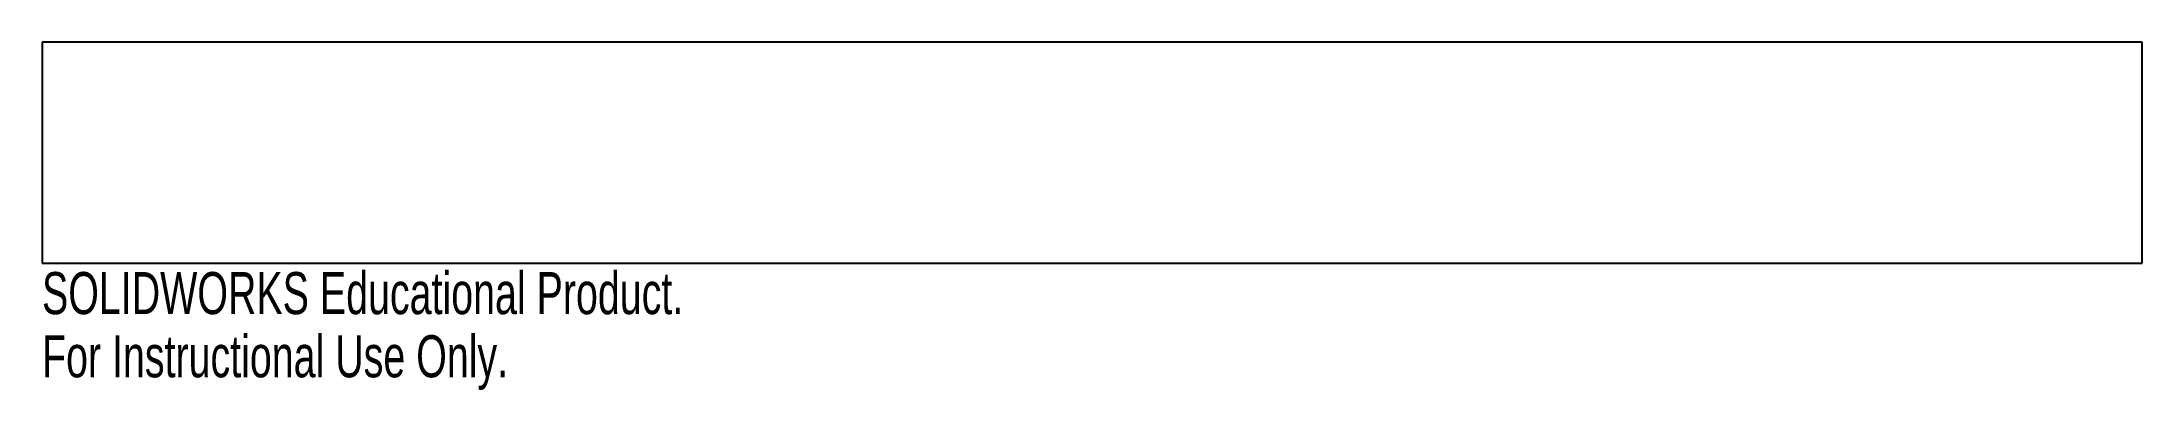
# Model space of a CAD drawing. Header units: inches. Extents: x -2.12 to 7.38, y -0.43 to 1.14.
import ezdxf

# ---------------------------------------------------------------- set-up
doc = ezdxf.new("R2010")
doc.units = ezdxf.units.IN
doc.header["$MEASUREMENT"] = 0
doc.styles.add('SLDTEXTSTYLE0', font='TXT', dxfattribs={"width": 0.7})

msp = doc.modelspace()

# ---------------------------------------------------------------- linework, layer by layer
at = {"color": 7, "linetype": 'Continuous', "lineweight": 25}
for p, q in [((-2.1236, 1.1395), (-2.1236, 0.1395)), ((7.3764, 1.1395), (-2.1236, 1.1395)), ((7.3764, 0.1395), (7.3764, 1.1395)), ((-2.1236, 0.1395), (7.3764, 0.1395))]:
    msp.add_line(p, q, dxfattribs=at)

# ---------------------------------------------------------------- texts
at = {"color": 7, "linetype": 'Continuous', "char_height": 0.1903, "attachment_point": 1, "style": 'SLDTEXTSTYLE0'}
for s, insert in [('SOLIDWORKS Educational Product.', (-2.1236, 0.0994)), ('For Instructional Use Only.', (-2.1236, -0.1861))]:
    msp.add_mtext(s, dxfattribs=dict(at, insert=insert))

doc.saveas('drawing.dxf')
